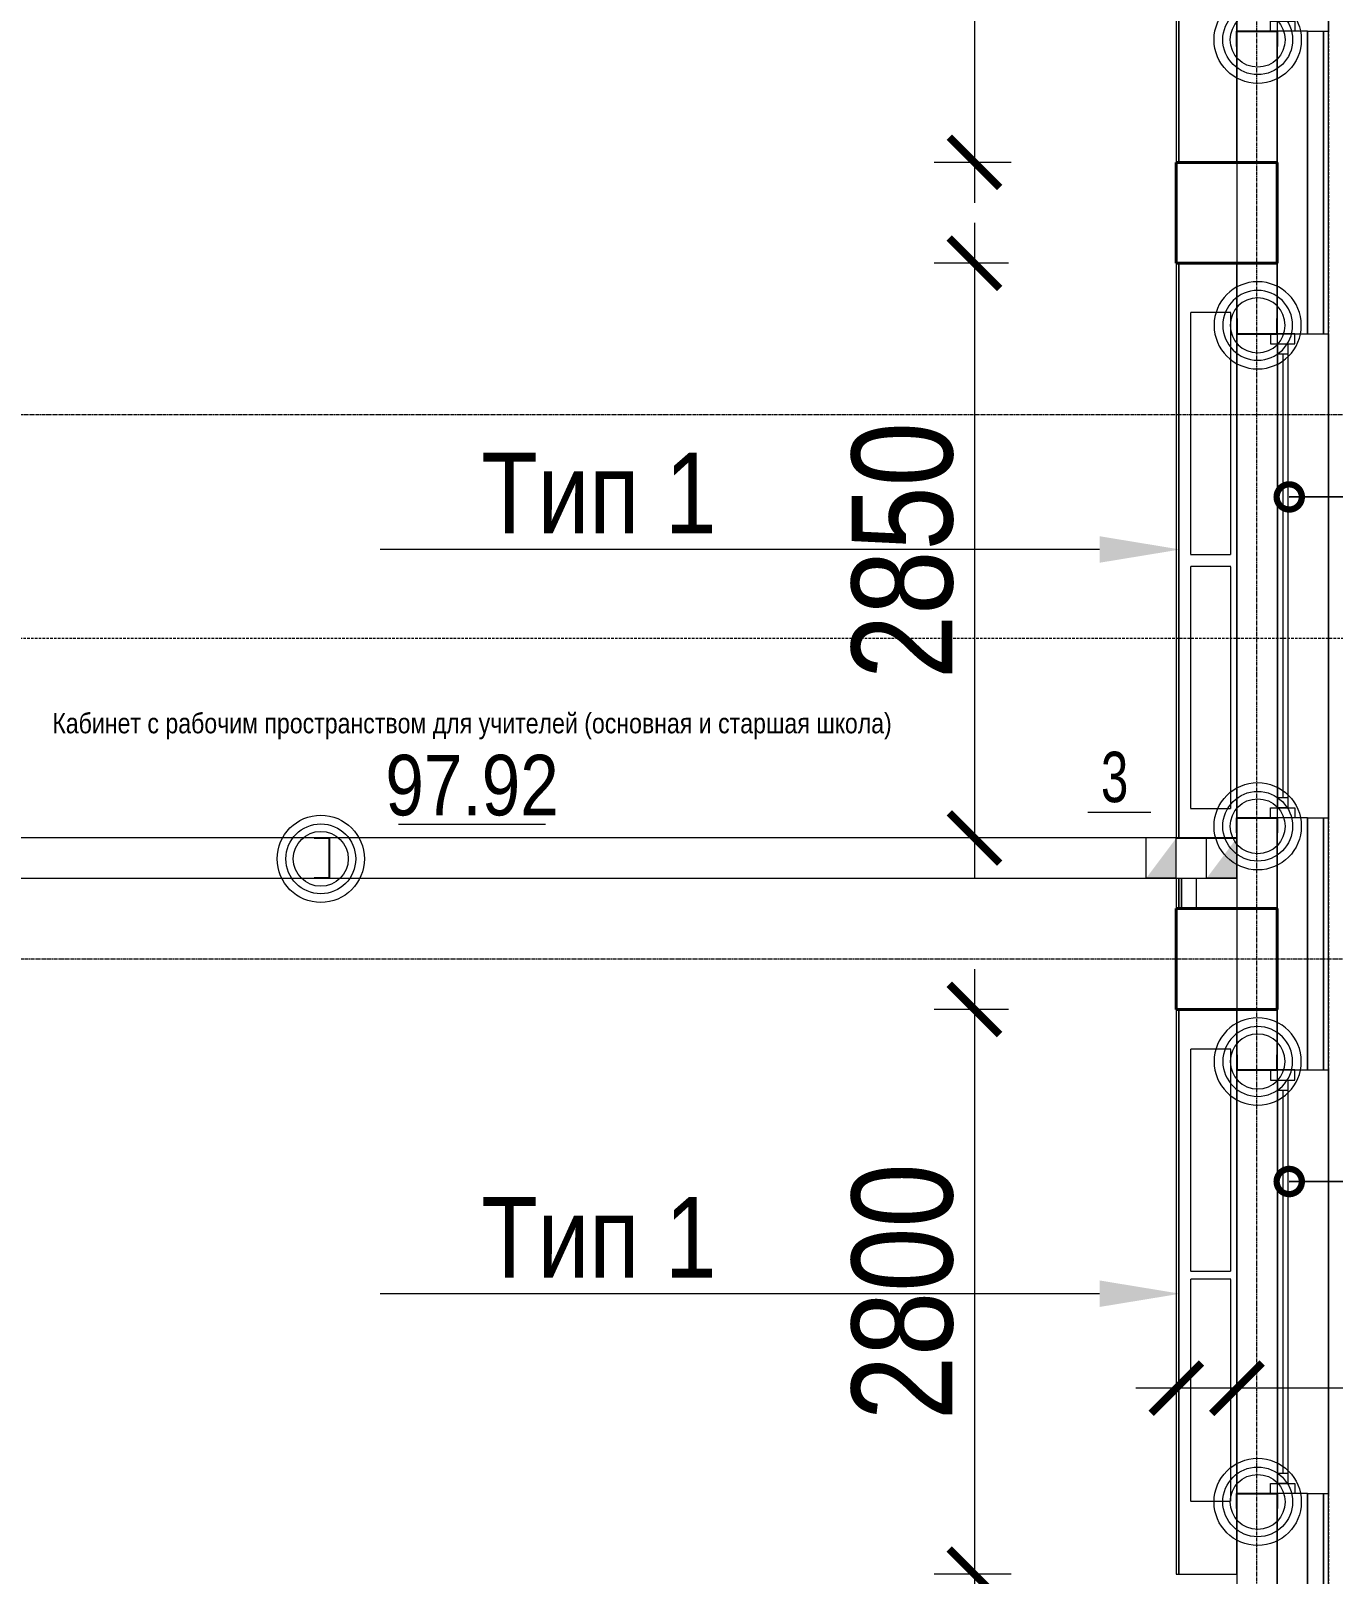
# Model space of a CAD drawing. Header units: millimetres. Extents: x -65509 to 912790, y 446 to 713294.
# Drawn here: x 498121 to 504578, y 585433 to 593085 of the extents above; entities that cross this region are included whole.
import ezdxf
from ezdxf import colors
from ezdxf.entities.mleader import LeaderData, LeaderLine
from ezdxf.enums import TextEntityAlignment as Align
from ezdxf.math import Vec2, Vec3

# ---------------------------------------------------------------- set-up
doc = ezdxf.new("R2010")
doc.units = ezdxf.units.MM
for name, pattern in [('CENTER2', [28.575, 19.05, -3.175, 3.175, -3.175]), ('DASHED', [19.05, 12.7, -6.35]), ('HIDDEN2', [4.7625, 3.175, -1.5875])]:
    doc.linetypes.add(name, pattern=pattern)
doc.layers.get('Defpoints').update_dxf_attribs({"color": 250})
for name, color, linetype, lineweight in [('A-AREA', 250, 'Continuous', 15), ('A-Wall_Материал_Газоблок_Контур', 250, 'Continuous', 0), ('АР_Колонны', 250, 'Continuous', 30), ('АР_Окна', 250, 'Continuous', 5), ('АР_Отв. марка', 250, 'Continuous', 9), ('АР_площадь пом', 250, 'Continuous', 5), ('АР_Размеры обшивки', 250, 'Continuous', 5), ('АР_Разрезы марка', 7, 'Continuous', 13), ('АР_Стены ЖБ', 250, 'Continuous', 35), ('АР_Стены ПЕНОблок', 250, 'Continuous', 20), ('АР_Тонкая', 250, 'Continuous', 5), ('АР_Утеплитель', 250, 'Continuous', 0), ('Зашивки ГКЛ на всю высоту', 250, 'Continuous', 25), ('КМ_Фахверки', 250, 'Continuous', 25), ('Марка окна', 250, 'Continuous', 25), ('ОВ_Отопление', 250, 'Continuous', 5), ('Размеры зашивки ГКЛ', 250, 'Continuous', 0), ('РД_Оси_100', 250, 'Continuous', 0)]:
    doc.layers.add(name, color=color, linetype=linetype, lineweight=lineweight)
doc.layers.add('АР_Делит', color=250, linetype='Continuous', lineweight=0, plot=False)
doc.layers.add('АР_Отопительные приборы', color=1, linetype='HIDDEN2', lineweight=0, true_color=0xff0000)
doc.layers.add('Зашивка радиаторов тип 1 (фанера и МДФ)', color=7, linetype='Continuous', lineweight=0, true_color=0x000085)
doc.styles.add('Arial0', font='arial.ttf')
doc.styles.add('style1', font='ARIALN.TTF')
doc.dimstyles.new('Dim200_ареал', dxfattribs={"dimscale": 100, "dimtxt": 5, "dimasz": 2.5, "dimexe": 2, "dimexo": 2, "dimgap": 1, "dimtad": 1, "dimzin": 12, "dimdsep": 46, "dimtxsty": 'style1', "dimblk": 'ARCHTICK', "dimcen": 3, "dimdle": 2, "dimclrd": 256, "dimclre": 256, "dimaunit": 1, "dimadec": 0, "dimazin": 3, "dimtfac": 1, "dimtmove": 1, "dimatfit": 3, "dimldrblk": 'OPEN30', "dimfxl": 5, "dimfxlon": 1, "dimtolj": 1, "dimtzin": 0, "dimlwd": 9, "dimlwe": 9, "dimarcsym": 0})

# ---------------------------------------------------------------- blocks, each defined once
blk = doc.blocks.new('_DotSmall')
at = {"color": 0, "linetype": 'ByBlock', "const_width": 0.5}
blk.add_lwpolyline([(-0.0625, 0, 1), (0.0625, 0, 1)], format="xyb", close=True, dxfattribs=at)
blk = doc.blocks.new('Ф_пеноблок 200')
at = {"layer": 'АР_Делит', "color": 1}
for radius in [216.3, 173, 136.2]:
    blk.add_circle((103.4, -41.9), radius, dxfattribs=at)
at = {"layer": 'КМ_Фахверки'}
blk.add_lwpolyline([(0, -75), (0, 0), (200, 0), (200, -75)], dxfattribs=at)
blk = doc.blocks.new('СОШ_2200_АР_ОСИ_М100_28.05.24')
at = {"layer": 'АР_Делит', "color": 5, "linetype": 'DASHED'}
blk.add_lwpolyline([(114955, 135155), (114955, -355), (93595.036, -355), (93595.036, 13855), (94145, 13855), (94145, 68320), (66055, 68320), (66055, 13857.73), (83455, 13857.73), (83455, -355), (45245, -355), (45245, 13145), (44695, 13145), (44695, 26755), (45245, 26755), (45245, 68320), (20455, 68320), (20455, 26755), (27955, 26755), (27955, 13145), (-355, 13145), (-355, 100855), (37145, 100855), (37145, 129155)], dxfattribs=at)
at = {"layer": 'РД_Оси_100', "linetype": 'CENTER2'}
for p, q in [((114600, -6155), (114600, 139938.679)), ((-5954.958, 84900), (119910, 84900)), ((119910, 82200), (-5954.958, 82200))]:
    blk.add_line(p, q, dxfattribs=at)
blk = doc.blocks.new('Bottom_R_1200')
at = {"layer": 'АР_Отопительные приборы'}
blk.add_lwpolyline([(-600, -100), (600, -100), (600, 100), (-600, 100)], close=True, dxfattribs=at)
blk = doc.blocks.new('Bottom_R_1100')
at = {"layer": 'АР_Отопительные приборы'}
blk.add_lwpolyline([(-550, -100), (550, -100), (550, 100), (-550, 100)], close=True, dxfattribs=at)
blk = doc.blocks.new('_ArchTick')
at = {"color": 0, "linetype": 'ByBlock', "const_width": 0.15}
blk.add_lwpolyline([(-0.5, -0.5), (0.5, 0.5)], dxfattribs=at)
blk = doc.blocks.new('*D656')
at = {"layer": 'Defpoints', "color": 0, "lineweight": 25, "transparency": 16777216}
for p in [(503168.9, 596833.3), (502799.9, 592433.3), (503181.4, 592433.3)]:
    blk.add_point(p, dxfattribs=at)
at = {"layer": 'АР_Размеры обшивки', "lineweight": 9, "transparency": 16777216}
for p, q in [((502799.9, 597033.3), (502799.9, 592233.3)), ((502968.9, 596833.3), (502599.9, 596833.3)), ((502981.4, 592433.3), (502599.9, 592433.3))]:
    blk.add_line(p, q, dxfattribs=at)
at = {"layer": 'АР_Размеры обшивки', "lineweight": 9, "transparency": 16777216, "xscale": 250, "yscale": 250, "zscale": 250}
for p, rotation in [((502799.9, 596833.3), 90), ((502799.9, 592433.3), 270)]:
    blk.add_blockref('_ArchTick', p, dxfattribs=dict(at, rotation=rotation))
at = {"layer": 'АР_Размеры обшивки', "color": 0, "transparency": 16777216, "insert": (502444.6, 594633.3), "char_height": 500, "attachment_point": 5, "rotation": 90, "style": 'style1'}
blk.add_mtext('\\A1;4400', dxfattribs=at)
blk = doc.blocks.new('_Open30')
at = {"color": 0, "linetype": 'ByBlock', "lineweight": -2}
for p, q in [((-1, 0.268), (0, 0)), ((0, 0), (-1, -0.268)), ((0, 0), (-1, 0))]:
    blk.add_line(p, q, dxfattribs=at)
blk = doc.blocks.new('*D657')
at = {"layer": 'Defpoints', "color": 0, "lineweight": 25, "transparency": 16777216}
for p in [(503168.9, 591933.3), (502799.9, 589083.3), (503188.9, 589083.3)]:
    blk.add_point(p, dxfattribs=at)
at = {"layer": 'АР_Размеры обшивки', "lineweight": 9, "transparency": 16777216}
for p, q in [((502799.9, 592133.3), (502799.9, 588883.3)), ((502968.9, 591933.3), (502599.9, 591933.3)), ((502988.9, 589083.3), (502599.9, 589083.3))]:
    blk.add_line(p, q, dxfattribs=at)
at = {"layer": 'АР_Размеры обшивки', "lineweight": 9, "transparency": 16777216, "xscale": 250, "yscale": 250, "zscale": 250}
for p, rotation in [((502799.9, 591933.3), 90), ((502799.9, 589083.3), 270)]:
    blk.add_blockref('_ArchTick', p, dxfattribs=dict(at, rotation=rotation))
at = {"layer": 'АР_Размеры обшивки', "color": 0, "transparency": 16777216, "insert": (502444.6, 590508.3), "char_height": 500, "attachment_point": 5, "rotation": 90, "style": 'style1'}
blk.add_mtext('\\A1;2850', dxfattribs=at)
blk = doc.blocks.new('*D658')
at = {"layer": 'Defpoints', "color": 0, "lineweight": 25, "transparency": 16777216}
for p in [(503168.9, 588233.3), (502799.9, 585433.3), (503181.4, 585433.3)]:
    blk.add_point(p, dxfattribs=at)
at = {"layer": 'АР_Размеры обшивки', "lineweight": 9, "transparency": 16777216}
for p, q in [((502799.9, 588433.3), (502799.9, 585233.3)), ((502968.9, 588233.3), (502599.9, 588233.3)), ((502981.4, 585433.3), (502599.9, 585433.3))]:
    blk.add_line(p, q, dxfattribs=at)
at = {"layer": 'АР_Размеры обшивки', "lineweight": 9, "transparency": 16777216, "xscale": 250, "yscale": 250, "zscale": 250}
for p, rotation in [((502799.9, 588233.3), 90), ((502799.9, 585433.3), 270)]:
    blk.add_blockref('_ArchTick', p, dxfattribs=dict(at, rotation=rotation))
at = {"layer": 'АР_Размеры обшивки', "color": 0, "transparency": 16777216, "insert": (502444.6, 586833.3), "char_height": 500, "attachment_point": 5, "rotation": 90, "style": 'style1'}
blk.add_mtext('\\A1;2800', dxfattribs=at)
blk = doc.blocks.new('*D759')
at = {"layer": 'Defpoints', "color": 0, "lineweight": 25, "transparency": 16777216}
for p in [(503800.9, 586713.3), (504100.9, 586713.3), (503800.9, 586355.3)]:
    blk.add_point(p, dxfattribs=at)
at = {"layer": 'АР_Размеры обшивки', "lineweight": 9, "transparency": 16777216}
for p, q in [((503800.9, 586513.3), (503800.9, 586155.3)), ((504100.9, 586513.3), (504100.9, 586155.3)), ((504300.9, 586355.3), (503600.9, 586355.3)), ((506228, 586355.3), (504100.9, 586355.3))]:
    blk.add_line(p, q, dxfattribs=at)
at = {"layer": 'АР_Размеры обшивки', "lineweight": 9, "transparency": 16777216, "xscale": 250, "yscale": 250, "zscale": 250, "rotation": 180}
blk.add_blockref('_ArchTick', (503800.9, 586355.3), dxfattribs=at)
at = {"layer": 'АР_Размеры обшивки', "lineweight": 9, "transparency": 16777216, "xscale": 250, "yscale": 250, "zscale": 250}
blk.add_blockref('_ArchTick', (504100.9, 586355.3), dxfattribs=at)
at = {"layer": 'АР_Размеры обшивки', "color": 0, "transparency": 16777216, "insert": (505675.9, 586710.6), "char_height": 500, "attachment_point": 5, "style": 'style1'}
blk.add_mtext('\\A1;300', dxfattribs=at)
blk = doc.blocks.new('MOK-МаркаПомещения1')
at = {"layer": 'A-AREA', "color": 0}
blk.add_line((-3.651, -1.944), (3.649, -1.944), dxfattribs=at)
at = {"layer": 'A-AREA', "color": 0, "style": 'style1'}
blk.add_attdef('АР-ПОМЕЩЕНИЕ:ПЛОЩАДЬ', text='', height=3, dxfattribs=at).set_placement((0, 0), align=Align.MIDDLE)
at = {"layer": 'Defpoints', "style": 'style1', "flags": 8}
blk.add_attdef('АР-ПОМЕЩЕНИЕ:НАИМЕНОВАНИЕ', text='', height=1, dxfattribs=at).set_placement((0, 2.956), align=Align.MIDDLE)
blk = doc.blocks.new('MOK-МаркаПроема инж.')
blk.add_line((-1.328, -1.754), (1.802, -1.754))
at = {"color": 0, "style": 'Arial0', "width": 0.7}
blk.add_attdef('АР-ПРОЕМ:Коробка', text='', height=2.5, dxfattribs=at).set_placement((0, 0), align=Align.MIDDLE)

msp = doc.modelspace()

# ---------------------------------------------------------------- hatches: boundary and pattern name
at = {"layer": 'ОВ_Отопление', "linetype": 'Continuous', "lineweight": 5}
for points in [[(503800.882, 588883.331), (503800.882, 589083.331), (503725.882, 588983.331)], [(504100.882, 588883.331), (504100.882, 589083.331), (504025.882, 588983.331)], [(503650.882, 588883.331), (503800.882, 588883.331), (503725.882, 588983.331)], [(503950.882, 588883.331), (504100.882, 588883.331), (504025.882, 588983.331)]]:
    msp.add_hatch(color=256, dxfattribs=at).paths.add_polyline_path(points, flags=0)

# ---------------------------------------------------------------- linework, layer by layer
at = {"layer": 'A-Wall_Материал_Газоблок_Контур', "linetype": 'Continuous', "lineweight": 0}
for p, q in [((504100.882, 596383.318), (504100.882, 593083.318)), ((504555.882, 593083.318), (504555.882, 596383.318)), ((504100.882, 591583.318), (504100.882, 589183.318)), ((504100.882, 587933.318), (504100.882, 585833.318))]:
    msp.add_line(p, q, dxfattribs=at)
at = {"layer": 'АР_Колонны', "linetype": 'HIDDEN2', "lineweight": 25}
for p, q in [((503800.882, 592433.318), (504300.882, 592433.318)), ((503800.882, 591933.318), (503800.882, 592433.318)), ((504300.882, 592433.318), (504300.882, 591933.318)), ((504300.882, 591933.318), (503800.882, 591933.318)), ((503800.882, 588733.318), (504300.882, 588733.318)), ((503800.882, 588233.318), (503800.882, 588733.318)), ((504300.882, 588733.318), (504300.882, 588233.318)), ((504300.882, 588233.318), (503800.882, 588233.318))]:
    msp.add_line(p, q, dxfattribs=at)
at = {"layer": 'АР_Колонны', "linetype": 'Continuous', "lineweight": 35}
for p, q in [((504300.882, 592433.318), (503800.882, 592433.318)), ((503800.882, 592433.318), (503800.882, 591933.318)), ((504300.882, 591933.318), (504300.882, 592433.318)), ((503800.882, 591933.318), (504300.882, 591933.318)), ((504300.882, 588733.318), (503800.882, 588733.318)), ((503800.882, 588733.318), (503800.882, 588233.318)), ((504300.882, 588233.318), (504300.882, 588733.318)), ((503800.882, 588233.318), (504300.882, 588233.318))]:
    msp.add_line(p, q, dxfattribs=at)
at = {"layer": 'АР_Окна', "linetype": 'Continuous', "lineweight": 5}
for p, q in [((504100.882, 596383.318), (504100.882, 593083.318)), ((504555.882, 596383.318), (504555.882, 593083.318)), ((504100.882, 591583.318), (504100.882, 589183.318)), ((504303.382, 591483.318), (504353.382, 591483.318)), ((504303.382, 589283.318), (504353.382, 589283.318)), ((504100.882, 587933.318), (504100.882, 585833.318)), ((504303.382, 585933.318), (504353.382, 585933.318))]:
    msp.add_line(p, q, dxfattribs=at)
for points in [[(504388.382, 593133.318), (504388.382, 593083.318), (504268.382, 593083.318), (504268.382, 593133.318)], [(504388.382, 591533.318), (504388.382, 591583.318), (504268.382, 591583.318), (504268.382, 591533.318)], [(504388.382, 589233.318), (504388.382, 589183.318), (504268.382, 589183.318), (504268.382, 589233.318)], [(504388.382, 587883.318), (504388.382, 587933.318), (504268.382, 587933.318), (504268.382, 587883.318)], [(504388.382, 585883.318), (504388.382, 585833.318), (504268.382, 585833.318), (504268.382, 585883.318)]]:
    msp.add_lwpolyline(points, close=True, dxfattribs=at)
at = {"layer": 'АР_Разрезы марка', "linetype": 'DASHED', "lineweight": 0}
msp.add_line((507945.703, 590072.788), (387081.99, 590072.788), dxfattribs=at)
at = {"layer": 'АР_Стены ЖБ', "linetype": 'Continuous', "lineweight": 40}
for p, q in [((504300.882, 592433.318), (503800.882, 592433.318)), ((503800.882, 592433.318), (503800.882, 591933.318)), ((504300.882, 591933.318), (504300.882, 592433.318)), ((503800.882, 591933.318), (504300.882, 591933.318)), ((504300.882, 588733.318), (503800.882, 588733.318)), ((503800.882, 588733.318), (503800.882, 588233.318)), ((504300.882, 588233.318), (504300.882, 588733.318)), ((503800.882, 588233.318), (504300.882, 588233.318))]:
    msp.add_line(p, q, dxfattribs=at)
at = {"layer": 'АР_Стены ПЕНОблок', "linetype": 'Continuous', "lineweight": 20}
for p, q in [((504300.882, 593083.318), (504100.882, 593083.318)), ((504100.882, 593083.318), (504100.882, 591583.318)), ((504300.882, 591583.318), (504300.882, 593083.318)), ((504100.882, 591583.318), (504300.882, 591583.318)), ((504300.882, 589183.318), (504100.882, 589183.318)), ((504100.882, 589183.318), (504100.882, 587933.318)), ((504300.882, 587933.318), (504300.882, 589183.318)), ((504100.882, 589083.331), (495000.882, 589083.331)), ((504100.882, 588883.331), (504100.882, 589083.331)), ((495000.882, 588883.331), (504100.882, 588883.331)), ((504100.882, 587933.318), (504300.882, 587933.318)), ((504300.882, 585833.318), (504100.882, 585833.318)), ((504100.882, 585833.318), (504100.882, 584933.318)), ((504300.882, 584933.318), (504300.882, 585833.318))]:
    msp.add_line(p, q, dxfattribs=at)
at = {"layer": 'АР_Тонкая', "linetype": 'Continuous', "lineweight": 5}
for p, q in [((504450.882, 593083.318), (504555.882, 593083.318)), ((504450.882, 593083.318), (504450.882, 591583.318)), ((504530.882, 591583.318), (504530.882, 593083.318)), ((504530.882, 593083.318), (504530.882, 591583.318)), ((504555.882, 591583.318), (504555.882, 593083.318)), ((504450.882, 591583.318), (504555.882, 591583.318)), ((504450.882, 589183.318), (504555.882, 589183.318)), ((504450.882, 589183.318), (504450.882, 587933.318)), ((504530.882, 587933.318), (504530.882, 589183.318)), ((504530.882, 589183.318), (504530.882, 587933.318)), ((504555.882, 587933.318), (504555.882, 589183.318)), ((504450.882, 587933.318), (504555.882, 587933.318)), ((504450.882, 585833.318), (504555.882, 585833.318)), ((504450.882, 585833.318), (504450.882, 584933.318)), ((504530.882, 584933.318), (504530.882, 585833.318)), ((504530.882, 585833.318), (504530.882, 584933.318)), ((504555.882, 584933.318), (504555.882, 585833.318))]:
    msp.add_line(p, q, dxfattribs=at)
at = {"layer": 'АР_Утеплитель', "linetype": 'Continuous', "lineweight": 0}
for p, q in [((504450.882, 593083.318), (504300.882, 593083.318)), ((504300.882, 593083.318), (504300.882, 591583.318)), ((504450.882, 591583.318), (504450.882, 593083.318)), ((504300.882, 591583.318), (504450.882, 591583.318)), ((504450.882, 589183.318), (504300.882, 589183.318)), ((504300.882, 589183.318), (504300.882, 587933.318)), ((504450.882, 587933.318), (504450.882, 589183.318)), ((504300.882, 587933.318), (504450.882, 587933.318)), ((504450.882, 585833.318), (504300.882, 585833.318)), ((504300.882, 585833.318), (504300.882, 584933.318)), ((504450.882, 584933.318), (504450.882, 585833.318))]:
    msp.add_line(p, q, dxfattribs=at)
at = {"layer": 'Зашивка радиаторов тип 1 (фанера и МДФ)', "linetype": 'Continuous', "lineweight": 0}
for p, q in [((503800.883, 596833.318), (503800.882, 592433.318)), ((503813.383, 596833.318), (503813.382, 592433.318)), ((503813.382, 592433.318), (503813.383, 596833.318)), ((504100.882, 592433.318), (504100.883, 596833.318)), ((503800.882, 592433.318), (503813.382, 592433.318)), ((503813.382, 592433.318), (504100.882, 592433.318)), ((503800.882, 591933.318), (504100.882, 591933.318)), ((503800.882, 591933.318), (503800.882, 589082.982)), ((503813.382, 591933.318), (503813.382, 589082.982)), ((503813.382, 589082.982), (503813.382, 591933.318)), ((504100.882, 589082.982), (504100.882, 591933.318)), ((503800.882, 589082.982), (504100.882, 589082.982)), ((503800.883, 588233.318), (503800.882, 585433.318)), ((503813.383, 588233.318), (503800.883, 588233.318)), ((503813.383, 588233.318), (503813.382, 585433.318)), ((503813.382, 585433.318), (503813.383, 588233.318)), ((504100.883, 588233.318), (503813.383, 588233.318)), ((504100.882, 585433.318), (504100.883, 588233.318)), ((503800.882, 585433.318), (503813.382, 585433.318)), ((503813.382, 585433.318), (504100.882, 585433.318))]:
    msp.add_line(p, q, dxfattribs=at)
at = {"layer": 'Зашивки ГКЛ на всю высоту', "linetype": 'Continuous', "lineweight": 0}
for p, q in [((503800.882, 588883.331), (503900.882, 588883.331)), ((503800.882, 588883.331), (503800.882, 588733.318)), ((503813.382, 588733.318), (503813.382, 588883.331)), ((503813.382, 588883.331), (503813.382, 588733.318)), ((503825.882, 588733.318), (503825.882, 588883.331)), ((503825.882, 588883.331), (503825.882, 588733.318)), ((503900.882, 588733.318), (503900.882, 588883.331)), ((503800.882, 588733.318), (503900.882, 588733.318))]:
    msp.add_line(p, q, dxfattribs=at)
at = {"layer": 'ОВ_Отопление', "linetype": 'Continuous', "lineweight": 9}
for p, q in [((503800.882, 589083.331), (503650.882, 589083.331)), ((503650.882, 588883.331), (503650.882, 589083.331)), ((503800.882, 588883.331), (503800.882, 589083.331)), ((504100.882, 589083.331), (503950.882, 589083.331)), ((503950.882, 588883.331), (503950.882, 589083.331)), ((504100.882, 588883.331), (504100.882, 589083.331)), ((503800.882, 588883.331), (503650.882, 588883.331)), ((504100.882, 588883.331), (503950.882, 588883.331))]:
    msp.add_line(p, q, dxfattribs=at)

# ---------------------------------------------------------------- block references
at = {"layer": 'АР_Отв. марка', "linetype": 'Continuous', "lineweight": 9, "xscale": 100, "yscale": 100, "zscale": 100}
msp.add_blockref('MOK-МаркаПроема инж.', (503494.999, 589386.072), dxfattribs=at).add_auto_attribs({'АР-ПРОЕМ:Коробка': '3'})
at = {"layer": 'АР_Отопительные приборы', "rotation": 90}
for name, p in [('Bottom_R_1200', (503970.882, 591088.98)), ('Bottom_R_1200', (503970.882, 589829.79)), ('Bottom_R_1100', (503970.882, 587485.944)), ('Bottom_R_1100', (503970.882, 586345.204))]:
    msp.add_blockref(name, p, dxfattribs=at)
at = {"layer": 'АР_площадь пом', "linetype": 'Continuous', "lineweight": 5}
ref = msp.add_blockref('MOK-МаркаПомещения1', (500308.913, 589345.704), dxfattribs=dict(at, xscale=100, yscale=100, zscale=100))
ref.add_attrib('АР-ПОМЕЩЕНИЕ:НАИМЕНОВАНИЕ', 'Кабинет с рабочим пространством для учителей (основная и старшая школа)', dxfattribs={"layer": 'Defpoints', "height": 100, "style": 'style1'}).set_placement((500308.913, 589641.267), align=Align.MIDDLE)
ref.add_attrib('АР-ПОМЕЩЕНИЕ:ПЛОЩАДЬ', '97.92', dxfattribs={"layer": 'A-AREA', "color": 0, "height": 300, "style": 'style1'}).set_placement((500308.913, 589345.704), align=Align.MIDDLE)
at = {"layer": 'КМ_Фахверки'}
for p in [(504100.882, 593083.318), (504100.882, 589183.318), (504100.882, 585833.318)]:
    msp.add_blockref('Ф_пеноблок 200', p, dxfattribs=at)
at = {"layer": 'КМ_Фахверки', "xscale": -1, "rotation": 180}
msp.add_blockref('Ф_пеноблок 200', (504100.882, 591583.318), dxfattribs=at)
at = {"layer": 'КМ_Фахверки', "rotation": 270}
msp.add_blockref('Ф_пеноблок 200', (499600.882, 589083.331), dxfattribs=at)

# ---------------------------------------------------------------- dimensions: what is measured, and where the dimension line sits
at = {"layer": 'АР_Размеры обшивки'}
for base, p1, p2, picture, middle in [((502799.882, 592433.318), (503168.882, 596833.318), (503181.383, 592433.318), '*D656', (502444.595, 594633.318)), ((502799.883, 589083.331), (503168.883, 591933.318), (503188.876, 589083.331), '*D657', (502444.597, 590508.324)), ((502799.878, 585433.318), (503168.878, 588233.318), (503181.383, 585433.318), '*D658', (502444.591, 586833.318))]:
    dim = msp.add_linear_dim(base=base, p1=p1, p2=p2, angle=90, dimstyle='Dim200_ареал', override={"dimdec": 0}, dxfattribs=at)
    dim.commit()
    dim.dimension.update_dxf_attribs({"geometry": picture, "text_midpoint": middle})

# ---------------------------------------------------------------- leaders
at = {"layer": 'АР_Делит'}
ml = msp.add_multileader_mtext('Standard', dxfattribs=at)
ml.set_content('предусмотреть лорбик_файерборд по мет.каркасу  от ФГ-15 до покрытия фермы/перекрытия', color=256, style='style1')
ml.set_leader_properties(color=256)
ml.build(insert=Vec2(0, 0))
ml.multileader.update_dxf_attribs({"has_dogleg": 0, "text_left_attachment_type": 6, "text_right_attachment_type": 6, "arrow_head_size": 500, "scale": 100})
ctx = ml.context
ctx.base_point, ctx.scale, ctx.char_height, ctx.arrow_head_size, ctx.landing_gap_size, ctx.plane_origin, ctx.plane_x_axis, ctx.plane_y_axis = Vec3(427558.207, 588605.03), 100, 300, 500, 50, Vec3(409878.206, 573003.983), Vec3(1, 0.00000001), Vec3(-0.00000001, 1)
ctx.left_attachment, ctx.right_attachment = 6, 6
notes = []
notes.append((ctx, [(1, (1, 1, 0), (427550.207, 588605.03), (1, 0.00000001), 8, [(0, [(436950.881, 590853.318)], 0, []), (1, [(401750.882, 659149.318)], 0, [])])]))
ctx.mtext.insert, ctx.mtext.text_direction, ctx.mtext.rotation, ctx.mtext.width, ctx.mtext.defined_height, ctx.mtext.flow_direction = Vec3(427608.207, 588988.318), Vec3(1, 0.00000001), 0.00000001, 4538.94863, 395.157, 5
at = {"layer": 'АР_Делит', "lineweight": 0}
ml = msp.add_multileader_mtext('Standard', dxfattribs=at)
ml.set_content('зашивка согласно дизайн-проекту', color=256, style='style1')
ml.set_leader_properties(color=256)
ml.build(insert=Vec2(0, 0))
ml.multileader.update_dxf_attribs({"has_dogleg": 0, "text_left_attachment_type": 6, "text_right_attachment_type": 6, "arrow_head_size": 500, "scale": 100})
ctx = ml.context
ctx.base_point, ctx.scale, ctx.char_height, ctx.arrow_head_size, ctx.landing_gap_size, ctx.plane_origin, ctx.plane_x_axis, ctx.plane_y_axis = Vec3(456633.411, 588695.191), 100, 300, 500, 50, Vec3(446468.811, 588009.804), Vec3(1, 0.00000001), Vec3(-0.00000001, 1)
ctx.left_attachment, ctx.right_attachment = 6, 6
notes.append((ctx, [(1, (1, 1, 0), (456625.411, 588695.191), (1, 0.00000001), 8, [(0, [(455510.09, 589410.141)], 0, [])])]))
ctx.mtext.insert, ctx.mtext.text_direction, ctx.mtext.rotation, ctx.mtext.width, ctx.mtext.defined_height, ctx.mtext.flow_direction = Vec3(456683.411, 589083.391), Vec3(1, 0.00000001), 0.00000001, 4538.94863, 395.157, 5
at = {"layer": 'Марка окна', "lineweight": 0, "ltscale": 20}
ml = msp.add_multileader_mtext('Standard', dxfattribs=at)
ml.set_content('+16.200\\P+13.500', color=256, style='style1')
ml.set_leader_properties(color=256, linetype='ByLayer', lineweight=-1)
ml.set_arrow_properties(name='DOTSMALL')
ml.build(insert=Vec2(0, 0))
ml.multileader.update_dxf_attribs({"text_left_attachment_type": 6, "text_right_attachment_type": 6, "dogleg_length": 200, "arrow_head_size": 250})
ctx = ml.context
ctx.base_point, ctx.char_height, ctx.arrow_head_size, ctx.landing_gap_size, ctx.plane_origin = Vec3(506020.293, 587382.628), 250, 250, 0, Vec3(506415.451, 586698.101)
ctx.left_attachment, ctx.right_attachment = 6, 6
notes.append((ctx, [(1, (1, 1, 0), (504958.869, 587382.628), (1, 0), 1061.423, [(0, [(504360.754, 587379.957)], 0, [])])]))
ctx.mtext.insert, ctx.mtext.line_spacing_factor, ctx.mtext.flow_direction = Vec3(506020.293, 587682.628), 0.96, 5
ctx.mtext.has_bg_fill, ctx.mtext.bg_color, ctx.mtext.bg_scale_factor, ctx.mtext.bg_transparency, ctx.mtext.use_window_bg_color = 1, -1027028792, 1.5, 0, 1
at = {"layer": 'Размеры зашивки ГКЛ'}
ml = msp.add_multileader_mtext('Standard', dxfattribs=at)
ml.set_content('\\pxsm1;Тип 1 ', color=(0, 0, 138), style='style1')
ml.set_leader_properties(color=256, linetype='ByLayer', lineweight=9)
ml.build(insert=Vec2(0, 0))
ml.multileader.update_dxf_attribs({"has_dogleg": 0, "text_left_attachment_type": 6, "text_right_attachment_type": 6, "text_bottom_attachment_type": 10, "dogleg_length": 25, "arrow_head_size": 400})
ctx = ml.context
ctx.base_point, ctx.char_height, ctx.arrow_head_size, ctx.landing_gap_size, ctx.plane_origin = Vec3(500304.335, 590513.81), 400, 400, 50, Vec3(494391.298, 597484.375)
ctx.left_attachment, ctx.right_attachment, ctx.top_attachment = 6, 6, 10
notes.append((ctx, [(1, (1, 1, 0), (501499.73, 590513.81), (-1, 0), 25, [(1, [(503820.174, 590513.81)], 0, [])])]))
ctx.mtext.insert, ctx.mtext.width, ctx.mtext.defined_height, ctx.mtext.line_spacing_factor, ctx.mtext.flow_direction = Vec3(500354.335, 590993.81), 1668.44707, 600, 0.3, 5
ml = msp.add_multileader_mtext('Standard', dxfattribs=at)
ml.set_content('\\pxsm1;Тип 1 ', color=(0, 0, 138), style='style1')
ml.set_leader_properties(color=256, linetype='ByLayer', lineweight=9)
ml.build(insert=Vec2(0, 0))
ml.multileader.update_dxf_attribs({"has_dogleg": 0, "text_left_attachment_type": 6, "text_right_attachment_type": 6, "text_bottom_attachment_type": 10, "dogleg_length": 25, "arrow_head_size": 400})
ctx = ml.context
ctx.base_point, ctx.char_height, ctx.arrow_head_size, ctx.landing_gap_size, ctx.plane_origin = Vec3(500304.335, 586823.733), 400, 400, 50, Vec3(494391.298, 593794.298)
ctx.left_attachment, ctx.right_attachment, ctx.top_attachment = 6, 6, 10
notes.append((ctx, [(1, (1, 1, 0), (501499.73, 586823.733), (-1, 0), 25, [(1, [(503820.174, 586823.733)], 0, [])])]))
ctx.mtext.insert, ctx.mtext.width, ctx.mtext.defined_height, ctx.mtext.line_spacing_factor, ctx.mtext.flow_direction = Vec3(500354.335, 587303.733), 1668.44707, 600, 0.3, 5
for ctx, leaders in notes:
    for number, flags, end, landing, length, lines in leaders:
        leader = LeaderData()
        leader.index, (leader.has_last_leader_line, leader.has_dogleg_vector, leader.attachment_direction) = number, flags
        leader.last_leader_point, leader.dogleg_vector, leader.dogleg_length = Vec3(end), Vec3(landing), length
        for number, points, colour, breaks in lines:
            line = LeaderLine()
            line.index, line.vertices, line.color, line.breaks = number, Vec3.list(points), colors.encode_raw_color(colour), breaks
            leader.lines.append(line)
        ctx.leaders.append(leader)

# ---------------------------------------------------------------- next in the draw order: linework, layer by layer
at = {"layer": 'A-Wall_Материал_Газоблок_Контур', "linetype": 'Continuous', "lineweight": 0}
msp.add_line((504555.882, 585833.318), (504555.882, 587933.318), dxfattribs=at)
at = {"layer": 'АР_Окна', "linetype": 'Continuous', "lineweight": 5}
for p, q in [((504555.882, 587933.318), (504555.882, 585833.318)), ((504303.382, 587833.318), (504353.382, 587833.318)), ((504328.382, 587833.318), (504328.382, 585933.318))]:
    msp.add_line(p, q, dxfattribs=at)
msp.add_lwpolyline([(504303.382, 587883.318), (504353.382, 587883.318), (504353.382, 585883.318), (504303.382, 585883.318)], close=True, dxfattribs=at)

# ---------------------------------------------------------------- next in the draw order: block references
at = {"layer": 'КМ_Фахверки', "xscale": -1, "rotation": 180}
msp.add_blockref('Ф_пеноблок 200', (504100.882, 587933.318), dxfattribs=at)

# ---------------------------------------------------------------- next in the draw order: dimensions: what is measured, and where the dimension line sits
at = {"layer": 'АР_Размеры обшивки'}
dim = msp.add_linear_dim(base=(503800.878, 586355.318), p1=(504100.878, 586713.318), p2=(503800.878, 586713.318), dimstyle='Dim200_ареал', override={"dimdec": 0}, dxfattribs=at)
dim.commit()
dim.dimension.update_dxf_attribs({"geometry": '*D759', "text_midpoint": (505675.882, 585975.032), "dimtype": 160})

# ---------------------------------------------------------------- next in the draw order: leaders
at = {"layer": 'Марка окна', "lineweight": 0, "ltscale": 20}
ml = msp.add_multileader_mtext('Standard', dxfattribs=at)
ml.set_content('+16.200\\P+13.500', color=256, style='style1')
ml.set_leader_properties(color=256, linetype='ByLayer', lineweight=-1)
ml.set_arrow_properties(name='DOTSMALL')
ml.build(insert=Vec2(0, 0))
ml.multileader.update_dxf_attribs({"text_left_attachment_type": 6, "text_right_attachment_type": 6, "dogleg_length": 200, "arrow_head_size": 250})
ctx = ml.context
ctx.base_point, ctx.char_height, ctx.arrow_head_size, ctx.landing_gap_size, ctx.plane_origin = Vec3(506106.353, 590777.093), 250, 250, 0, Vec3(506415.451, 590092.566)
ctx.left_attachment, ctx.right_attachment = 6, 6
notes = []
notes.append((ctx, [(1, (1, 1, 0), (504958.869, 590777.093), (1, 0), 1147.484, [(0, [(504360.754, 590774.423)], 0, [])])]))
ctx.mtext.insert, ctx.mtext.line_spacing_factor, ctx.mtext.flow_direction = Vec3(506106.353, 591077.093), 0.96, 5
ctx.mtext.has_bg_fill, ctx.mtext.bg_color, ctx.mtext.bg_scale_factor, ctx.mtext.bg_transparency, ctx.mtext.use_window_bg_color = 1, -1027028792, 1.5, 0, 1
for ctx, leaders in notes:
    for number, flags, end, landing, length, lines in leaders:
        leader = LeaderData()
        leader.index, (leader.has_last_leader_line, leader.has_dogleg_vector, leader.attachment_direction) = number, flags
        leader.last_leader_point, leader.dogleg_vector, leader.dogleg_length = Vec3(end), Vec3(landing), length
        for number, points, colour, breaks in lines:
            line = LeaderLine()
            line.index, line.vertices, line.color, line.breaks = number, Vec3.list(points), colors.encode_raw_color(colour), breaks
            leader.lines.append(line)
        ctx.leaders.append(leader)

# ---------------------------------------------------------------- next in the draw order: linework, layer by layer
at = {"layer": 'A-Wall_Материал_Газоблок_Контур', "linetype": 'Continuous', "lineweight": 0}
msp.add_line((504555.882, 589183.318), (504555.882, 591583.318), dxfattribs=at)
at = {"layer": 'АР_Окна', "linetype": 'Continuous', "lineweight": 5}
for p, q in [((504555.882, 591583.318), (504555.882, 589183.318)), ((504328.382, 591483.318), (504328.382, 589283.318))]:
    msp.add_line(p, q, dxfattribs=at)
msp.add_lwpolyline([(504303.382, 591533.318), (504353.382, 591533.318), (504353.382, 589233.318), (504303.382, 589233.318)], close=True, dxfattribs=at)
at = {"layer": 'КМ_Фахверки', "lineweight": 5}
msp.add_lwpolyline([(435451.032, 597333.318), (504300.882, 597333.318), (504300.882, 506183.318), (435100.882, 506183.318), (435100.882, 574808.318), (435451.032, 574808.318), (435451.032, 597333.318)], dxfattribs=at)

# ---------------------------------------------------------------- next in the draw order: block references
at = {"layer": 'РД_Оси_100'}
msp.add_blockref('СОШ_2200_АР_ОСИ_М100_28.05.24', (389600.882, 506283.318), dxfattribs=at)

# ---------------------------------------------------------------- next in the draw order: leaders
at = {"layer": 'АР_Делит'}
ml = msp.add_multileader_mtext('Standard', dxfattribs=at)
ml.set_content('перегородка 125 мм ГВЛ(файерборд)', color=256, style='style1')
ml.set_leader_properties(color=256)
ml.build(insert=Vec2(0, 0))
ml.multileader.update_dxf_attribs({"has_dogleg": 0, "text_left_attachment_type": 6, "text_right_attachment_type": 6, "arrow_head_size": 100, "scale": 100})
ctx = ml.context
ctx.base_point, ctx.scale, ctx.char_height, ctx.arrow_head_size, ctx.landing_gap_size, ctx.plane_origin, ctx.plane_x_axis, ctx.plane_y_axis = Vec3(436797.291, 590472.228), 100, 150, 100, 50, Vec3(429023.947, 576656.788), Vec3(1, 0.00000001), Vec3(-0.00000001, 1)
ctx.left_attachment, ctx.right_attachment = 6, 6
notes = []
notes.append((ctx, [(0, (1, 1, 0), (439292.755, 590472.228), (-1, -0.00000001), 800, [(1, [(440140.496, 590983.318)], 0, [])])]))
ctx.mtext.insert, ctx.mtext.text_direction, ctx.mtext.rotation, ctx.mtext.width, ctx.mtext.flow_direction = Vec3(436847.189, 590666.327), Vec3(1, 0.00000001), 0.00000001, 1711.87802, 5
for ctx, leaders in notes:
    for number, flags, end, landing, length, lines in leaders:
        leader = LeaderData()
        leader.index, (leader.has_last_leader_line, leader.has_dogleg_vector, leader.attachment_direction) = number, flags
        leader.last_leader_point, leader.dogleg_vector, leader.dogleg_length = Vec3(end), Vec3(landing), length
        for number, points, colour, breaks in lines:
            line = LeaderLine()
            line.index, line.vertices, line.color, line.breaks = number, Vec3.list(points), colors.encode_raw_color(colour), breaks
            leader.lines.append(line)
        ctx.leaders.append(leader)

doc.saveas('drawing.dxf')
